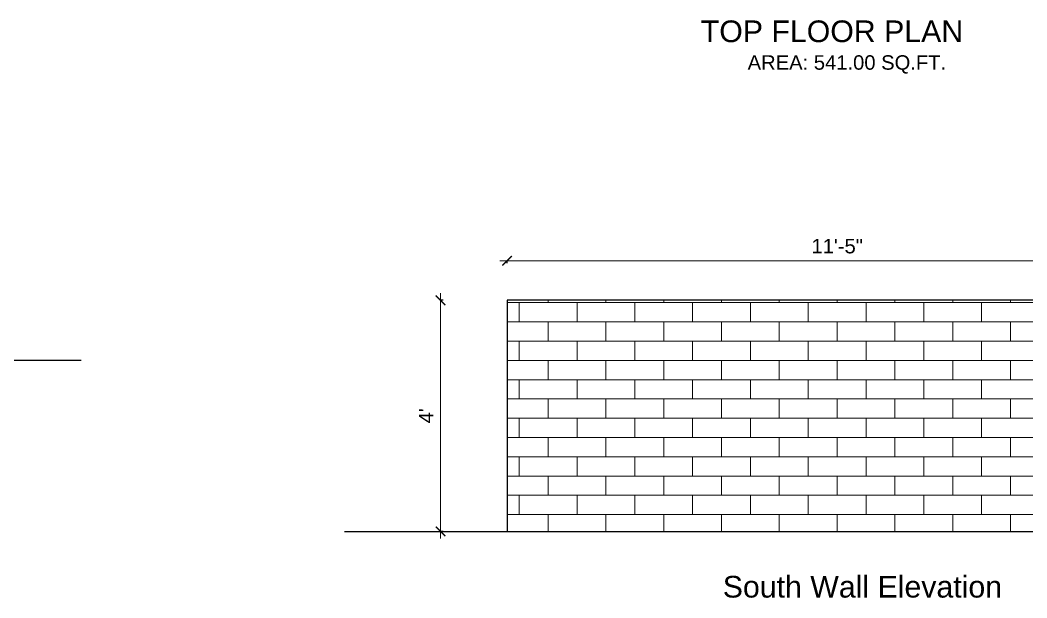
# Model space of a CAD drawing. Header units: inches. Extents: x -12073856 to 12321241, y -1226296 to 1319224.
# Drawn here: x 117110.1 to 117528.2, y 36944.2 to 37184.2 of the extents above; entities that cross this region are included whole.
import ezdxf

# ---------------------------------------------------------------- set-up
doc = ezdxf.new("R2010")
doc.units = ezdxf.units.IN
doc.header["$MEASUREMENT"] = 0
doc.header["$PDMODE"] = 35
doc.layers.add('TEXT', color=255, linetype='Continuous', lineweight=35)
doc.layers.add('Windows', color=151, linetype='Continuous', lineweight=15)
doc.styles.get("Standard").update_dxf_attribs({"font": 'arial.ttf'})
doc.dimstyles.new('Copy(2) of Standard', dxfattribs={"dimtxt": 6, "dimasz": 4, "dimexe": 0, "dimexo": 6, "dimgap": 3, "dimtad": 1, "dimdec": 0, "dimlfac": 0.5, "dimzin": 0, "dimdsep": 46, "dimlunit": 4, "dimtxsty": 'Standard', "dimblk": 'ARCHTICK', "dimcen": 0.09, "dimdle": 3, "dimclrd": 256, "dimadec": 0, "dimazin": 0, "dimtfac": 1, "dimtdec": 0, "dimtofl": 0, "dimtmove": 0, "dimatfit": 3, "dimfxl": 1, "dimfxlon": 1, "dimtolj": 1, "dimtzin": 0, "dimlwd": -1, "dimarcsym": 0})

# ---------------------------------------------------------------- blocks, each defined once
blk = doc.blocks.new('_ArchTick')
at = {"color": 0, "linetype": 'ByBlock', "const_width": 0.15}
blk.add_lwpolyline([(-0.5, -0.5), (0.5, 0.5)], dxfattribs=at)
blk = doc.blocks.new('*D1611')
at = {"layer": 'Defpoints', "color": 0, "transparency": 16777216}
for p in [(117312.36, 37084.2), (117312.36, 36971.83), (117586.47, 36971.83)]:
    blk.add_point(p, dxfattribs=at)
at = {"layer": 'Windows', "transparency": 16777216}
blk.add_line((117589.47, 37084.2), (117309.36, 37084.2), dxfattribs=at)
at = {"layer": 'Windows', "color": 0, "lineweight": -2, "transparency": 16777216}
for p, q in [((117312.36, 37083.2), (117312.36, 37084.2)), ((117586.47, 37083.2), (117586.47, 37084.2))]:
    blk.add_line(p, q, dxfattribs=at)
at = {"layer": 'Windows', "transparency": 16777216, "xscale": 4, "yscale": 4, "zscale": 4, "rotation": 180}
blk.add_blockref('_ArchTick', (117312.36, 37084.2), dxfattribs=at)
at = {"layer": 'Windows', "transparency": 16777216, "xscale": 4, "yscale": 4, "zscale": 4}
blk.add_blockref('_ArchTick', (117586.47, 37084.2), dxfattribs=at)
at = {"layer": 'Windows', "color": 0, "lineweight": -2, "transparency": 16777216, "insert": (117449.42, 37090.26), "char_height": 6, "attachment_point": 5}
blk.add_mtext('\\A1;11\'-5"', dxfattribs=at)
blk = doc.blocks.new('*D1774')
at = {"layer": 'Defpoints', "color": 0, "transparency": 16777216}
for p in [(117586.47, 37067.8), (117284.73, 36971.83), (117586.47, 36971.83)]:
    blk.add_point(p, dxfattribs=at)
at = {"layer": 'Windows', "transparency": 16777216}
blk.add_line((117284.73, 37070.8), (117284.73, 36968.83), dxfattribs=at)
at = {"layer": 'Windows', "color": 0, "lineweight": -2, "transparency": 16777216}
for p, q in [((117285.73, 37067.8), (117284.73, 37067.8)), ((117285.73, 36971.83), (117284.73, 36971.83))]:
    blk.add_line(p, q, dxfattribs=at)
at = {"layer": 'Windows', "transparency": 16777216, "xscale": 4, "yscale": 4, "zscale": 4}
for p, rotation in [((117284.73, 37067.8), 90), ((117284.73, 36971.83), 270)]:
    blk.add_blockref('_ArchTick', p, dxfattribs=dict(at, rotation=rotation))
at = {"layer": 'Windows', "color": 0, "lineweight": -2, "transparency": 16777216, "insert": (117278.73, 37019.81), "char_height": 6, "attachment_point": 5, "rotation": 90}
blk.add_mtext("\\A1;4'", dxfattribs=at)

msp = doc.modelspace()

# ---------------------------------------------------------------- hatches: boundary and pattern name
at = {"layer": 'Windows'}
h = msp.add_hatch(dxfattribs=at)
h.set_pattern_fill('AR-BRSTD', color=256, scale=3)
h.set_pattern_definition([(0, (8441.372, -185.836), (0, 8.001), []), (90, (8441.372, -185.836), (-12, 8.001), [8.001, -8.001])])
h.paths.add_polyline_path([(117312.36, 36971.83), (117586.47, 36971.83), (117586.47, 37067.8), (117312.36, 37067.8)])

# ---------------------------------------------------------------- linework, layer by layer
at = {"layer": 'Windows', "lineweight": -2}
for p, q in [((117312.36, 37067.8), (117312.36, 36971.83)), ((117586.47, 37067.8), (117312.36, 37067.8)), ((117082.72, 37042.95), (117135.53, 37042.95)), ((117244.8, 36971.83), (117735.89, 36971.83))]:
    msp.add_line(p, q, dxfattribs=at)

# ---------------------------------------------------------------- texts
at = {"layer": 'TEXT'}
for s, width, gutter_width, heights, insert, char_height, attachment_point in [('\\pi68.69375;TOP FLOOR PLAN', 245.0498, 2.25, [37.88], (117324.07, 37174.91), 9, 7), ('\\pi81.66067;AREA: 541.00 SQ.FT.', 245.0498, 2.25, [37.88], (117330.57, 37161.93), 6, 7), ('\\pi32.41344;South Wall Elevation', 179.408, 4.86, [0], (117369.48, 36953.34), 9, 1)]:
    msp.add_mtext_dynamic_manual_height_columns(s, width=width, gutter_width=gutter_width, heights=heights, dxfattribs=dict(at, insert=insert, char_height=char_height, attachment_point=attachment_point))

# ---------------------------------------------------------------- dimensions: what is measured, and where the dimension line sits
at = {"layer": 'Windows', "lineweight": -2}
dim = msp.add_linear_dim(base=(117312.36, 37084.2), p1=(117586.47, 36971.83), p2=(117312.36, 36971.83), dimstyle='Copy(2) of Standard', dxfattribs=at)
dim.commit()
dim.dimension.update_dxf_attribs({"geometry": '*D1611', "text_midpoint": (117449.42, 37090.26)})
dim = msp.add_linear_dim(base=(117284.73, 36971.83), p1=(117586.47, 37067.8), p2=(117586.47, 36971.83), angle=90, dimstyle='Copy(2) of Standard', dxfattribs=at)
dim.commit()
dim.dimension.update_dxf_attribs({"geometry": '*D1774', "text_midpoint": (117278.73, 37019.81)})

doc.saveas('drawing.dxf')
